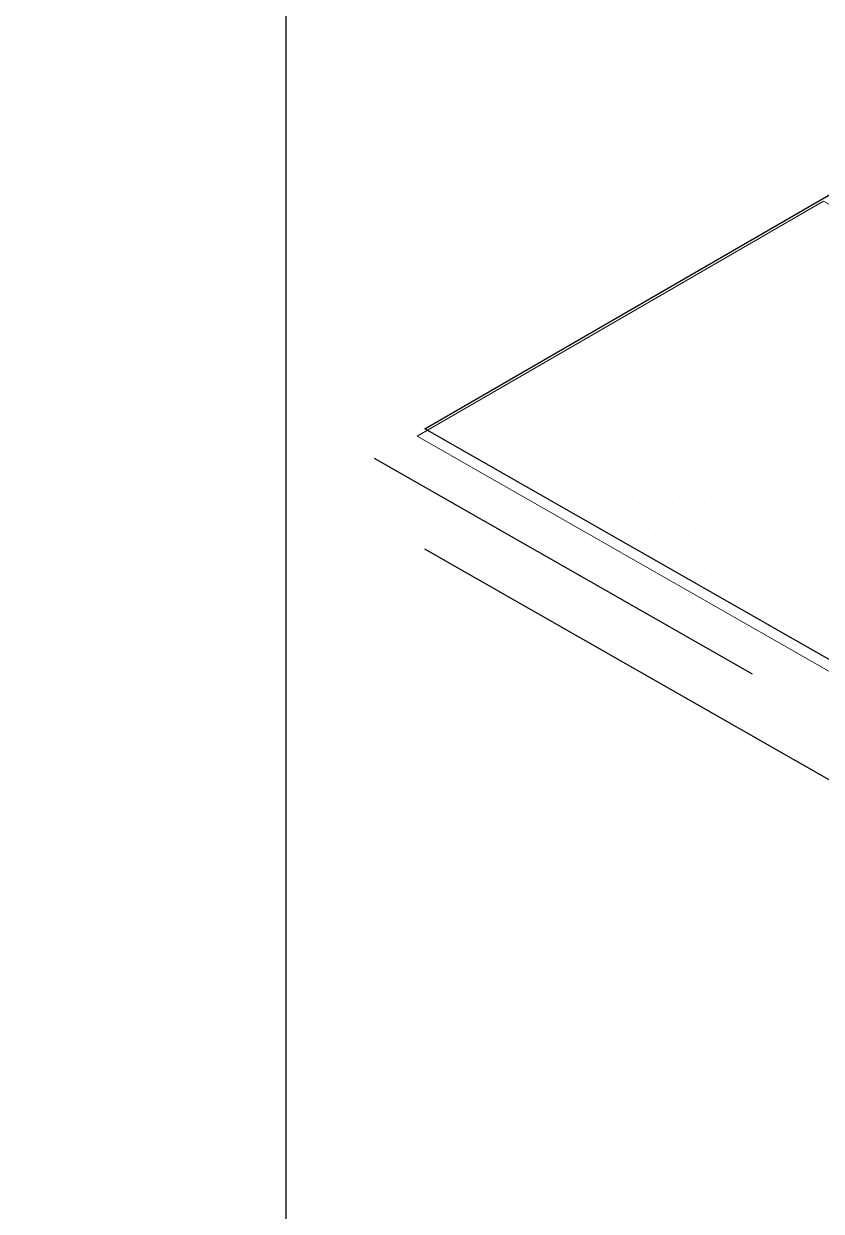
# Model space of a CAD drawing. Extents: x -1140 to 5605, y -816 to 2382.
# Drawn here: x -605.65 to -572.67, y 335.73 to 384.86 of the extents above; entities that cross this region are included whole.
import ezdxf

# ---------------------------------------------------------------- set-up
doc = ezdxf.new("R2010")
doc.units = 0
doc.header["$MEASUREMENT"] = 0
doc.linetypes.add('AI-Linetype-54', pattern=[27.008151, 18.005434, -9.002717])
for name, color, linetype, lineweight in [('.ATI-HATCH', 7, 'Continuous', 0), ('G-ANNO-TTLB', 7, 'Continuous', 0), ('TYVEK', 7, 'Continuous', 0)]:
    doc.layers.add(name, color=color, linetype=linetype, lineweight=lineweight)

# ---------------------------------------------------------------- blocks, each defined once
blk = doc.blocks.new('Block_22')
at = {"layer": '.ATI-HATCH'}
blk.add_open_spline([(-572.578, 377.512), (-572.578, 377.512), (-580.979, 372.652), (-580.979, 372.652), (-580.979, 372.652), (-589.38, 367.791), (-589.38, 367.791), (-589.38, 367.791), (-454.944, 291.025), (-454.944, 291.025), (-454.944, 291.025), (-438.142, 300.746), (-438.142, 300.746), (-438.142, 300.746), (-572.578, 377.512), (-572.578, 377.512)], degree=3, knots=[0, 0, 0, 0, 1, 1, 1, 2, 2, 2, 3, 3, 3, 4, 4, 4, 5, 5, 5, 5], dxfattribs=at)
at = {"layer": '.ATI-HATCH', "color": 8, "lineweight": 0, "true_color": 0x808080}
for points in [[(-572.755, 377.17), (-572.755, 377.17), (-572.755, 377.17), (-572.755, 377.17)], [(-574.78, 375.819), (-574.78, 375.819), (-574.78, 375.819), (-574.78, 375.819)], [(-573.43, 375.819), (-573.43, 375.819), (-573.43, 375.819), (-573.43, 375.819)], [(-576.806, 374.469), (-576.806, 374.469), (-576.806, 374.469), (-576.806, 374.469)], [(-575.456, 374.469), (-575.456, 374.469), (-575.456, 374.469), (-575.456, 374.469)], [(-574.105, 374.469), (-574.105, 374.469), (-574.105, 374.469), (-574.105, 374.469)], [(-572.755, 374.469), (-572.755, 374.469), (-572.755, 374.469), (-572.755, 374.469)], [(-578.832, 373.119), (-578.832, 373.119), (-578.832, 373.119), (-578.832, 373.119)], [(-577.481, 373.119), (-577.481, 373.119), (-577.481, 373.119), (-577.481, 373.119)], [(-576.131, 373.119), (-576.131, 373.119), (-576.131, 373.119), (-576.131, 373.119)], [(-574.78, 373.119), (-574.78, 373.119), (-574.78, 373.119), (-574.78, 373.119)], [(-573.43, 373.119), (-573.43, 373.119), (-573.43, 373.119), (-573.43, 373.119)], [(-582.208, 371.768), (-582.208, 371.768), (-582.208, 371.768), (-582.208, 371.768)], [(-580.857, 371.768), (-580.857, 371.768), (-580.857, 371.768), (-580.857, 371.768)], [(-579.507, 371.768), (-579.507, 371.768), (-579.507, 371.768), (-579.507, 371.768)], [(-578.156, 371.768), (-578.156, 371.768), (-578.156, 371.768), (-578.156, 371.768)], [(-576.806, 371.768), (-576.806, 371.768), (-576.806, 371.768), (-576.806, 371.768)], [(-575.456, 371.768), (-575.456, 371.768), (-575.456, 371.768), (-575.456, 371.768)], [(-574.105, 371.768), (-574.105, 371.768), (-574.105, 371.768), (-574.105, 371.768)], [(-572.755, 371.768), (-572.755, 371.768), (-572.755, 371.768), (-572.755, 371.768)], [(-584.233, 370.418), (-584.233, 370.418), (-584.233, 370.418), (-584.233, 370.418)], [(-582.883, 370.418), (-582.883, 370.418), (-582.883, 370.418), (-582.883, 370.418)], [(-581.532, 370.418), (-581.532, 370.418), (-581.532, 370.418), (-581.532, 370.418)], [(-580.182, 370.418), (-580.182, 370.418), (-580.182, 370.418), (-580.182, 370.418)], [(-578.832, 370.418), (-578.832, 370.418), (-578.832, 370.418), (-578.832, 370.418)], [(-577.481, 370.418), (-577.481, 370.418), (-577.481, 370.418), (-577.481, 370.418)], [(-576.131, 370.418), (-576.131, 370.418), (-576.131, 370.418), (-576.131, 370.418)], [(-574.78, 370.418), (-574.78, 370.418), (-574.78, 370.418), (-574.78, 370.418)], [(-573.43, 370.418), (-573.43, 370.418), (-573.43, 370.418), (-573.43, 370.418)], [(-586.259, 369.067), (-586.259, 369.067), (-586.259, 369.067), (-586.259, 369.067)], [(-584.908, 369.067), (-584.908, 369.067), (-584.908, 369.067), (-584.908, 369.067)], [(-583.558, 369.067), (-583.558, 369.067), (-583.558, 369.067), (-583.558, 369.067)], [(-582.208, 369.067), (-582.208, 369.067), (-582.208, 369.067), (-582.208, 369.067)], [(-580.857, 369.067), (-580.857, 369.067), (-580.857, 369.067), (-580.857, 369.067)], [(-579.507, 369.067), (-579.507, 369.067), (-579.507, 369.067), (-579.507, 369.067)], [(-578.156, 369.067), (-578.156, 369.067), (-578.156, 369.067), (-578.156, 369.067)], [(-576.806, 369.067), (-576.806, 369.067), (-576.806, 369.067), (-576.806, 369.067)], [(-575.456, 369.067), (-575.456, 369.067), (-575.456, 369.067), (-575.456, 369.067)], [(-574.105, 369.067), (-574.105, 369.067), (-574.105, 369.067), (-574.105, 369.067)], [(-572.755, 369.067), (-572.755, 369.067), (-572.755, 369.067), (-572.755, 369.067)], [(-588.284, 367.717), (-588.284, 367.717), (-588.284, 367.717), (-588.284, 367.717)], [(-586.934, 367.717), (-586.934, 367.717), (-586.934, 367.717), (-586.934, 367.717)], [(-585.584, 367.717), (-585.584, 367.717), (-585.584, 367.717), (-585.584, 367.717)], [(-584.233, 367.717), (-584.233, 367.717), (-584.233, 367.717), (-584.233, 367.717)], [(-582.883, 367.717), (-582.883, 367.717), (-582.883, 367.717), (-582.883, 367.717)], [(-581.532, 367.717), (-581.532, 367.717), (-581.532, 367.717), (-581.532, 367.717)], [(-580.182, 367.717), (-580.182, 367.717), (-580.182, 367.717), (-580.182, 367.717)], [(-578.832, 367.717), (-578.832, 367.717), (-578.832, 367.717), (-578.832, 367.717)], [(-577.481, 367.717), (-577.481, 367.717), (-577.481, 367.717), (-577.481, 367.717)], [(-576.131, 367.717), (-576.131, 367.717), (-576.131, 367.717), (-576.131, 367.717)], [(-574.78, 367.717), (-574.78, 367.717), (-574.78, 367.717), (-574.78, 367.717)], [(-573.43, 367.717), (-573.43, 367.717), (-573.43, 367.717), (-573.43, 367.717)], [(-586.259, 366.366), (-586.259, 366.366), (-586.259, 366.366), (-586.259, 366.366)], [(-584.908, 366.366), (-584.908, 366.366), (-584.908, 366.366), (-584.908, 366.366)], [(-583.558, 366.366), (-583.558, 366.366), (-583.558, 366.366), (-583.558, 366.366)], [(-582.208, 366.366), (-582.208, 366.366), (-582.208, 366.366), (-582.208, 366.366)], [(-580.857, 366.366), (-580.857, 366.366), (-580.857, 366.366), (-580.857, 366.366)], [(-579.507, 366.366), (-579.507, 366.366), (-579.507, 366.366), (-579.507, 366.366)], [(-578.156, 366.366), (-578.156, 366.366), (-578.156, 366.366), (-578.156, 366.366)], [(-576.806, 366.366), (-576.806, 366.366), (-576.806, 366.366), (-576.806, 366.366)], [(-575.456, 366.366), (-575.456, 366.366), (-575.456, 366.366), (-575.456, 366.366)], [(-574.105, 366.366), (-574.105, 366.366), (-574.105, 366.366), (-574.105, 366.366)], [(-572.755, 366.366), (-572.755, 366.366), (-572.755, 366.366), (-572.755, 366.366)], [(-584.233, 365.016), (-584.233, 365.016), (-584.233, 365.016), (-584.233, 365.016)], [(-582.883, 365.016), (-582.883, 365.016), (-582.883, 365.016), (-582.883, 365.016)], [(-581.532, 365.016), (-581.532, 365.016), (-581.532, 365.016), (-581.532, 365.016)], [(-580.182, 365.016), (-580.182, 365.016), (-580.182, 365.016), (-580.182, 365.016)], [(-578.832, 365.016), (-578.832, 365.016), (-578.832, 365.016), (-578.832, 365.016)], [(-577.481, 365.016), (-577.481, 365.016), (-577.481, 365.016), (-577.481, 365.016)], [(-576.131, 365.016), (-576.131, 365.016), (-576.131, 365.016), (-576.131, 365.016)], [(-574.78, 365.016), (-574.78, 365.016), (-574.78, 365.016), (-574.78, 365.016)], [(-573.43, 365.016), (-573.43, 365.016), (-573.43, 365.016), (-573.43, 365.016)], [(-580.857, 363.666), (-580.857, 363.666), (-580.857, 363.666), (-580.857, 363.666)], [(-579.507, 363.666), (-579.507, 363.666), (-579.507, 363.666), (-579.507, 363.666)], [(-578.156, 363.666), (-578.156, 363.666), (-578.156, 363.666), (-578.156, 363.666)], [(-576.806, 363.666), (-576.806, 363.666), (-576.806, 363.666), (-576.806, 363.666)], [(-575.456, 363.666), (-575.456, 363.666), (-575.456, 363.666), (-575.456, 363.666)], [(-574.105, 363.666), (-574.105, 363.666), (-574.105, 363.666), (-574.105, 363.666)], [(-572.755, 363.666), (-572.755, 363.666), (-572.755, 363.666), (-572.755, 363.666)], [(-578.832, 362.315), (-578.832, 362.315), (-578.832, 362.315), (-578.832, 362.315)], [(-577.481, 362.315), (-577.481, 362.315), (-577.481, 362.315), (-577.481, 362.315)], [(-576.131, 362.315), (-576.131, 362.315), (-576.131, 362.315), (-576.131, 362.315)], [(-574.78, 362.315), (-574.78, 362.315), (-574.78, 362.315), (-574.78, 362.315)], [(-573.43, 362.315), (-573.43, 362.315), (-573.43, 362.315), (-573.43, 362.315)], [(-576.806, 360.965), (-576.806, 360.965), (-576.806, 360.965), (-576.806, 360.965)], [(-575.456, 360.965), (-575.456, 360.965), (-575.456, 360.965), (-575.456, 360.965)], [(-574.105, 360.965), (-574.105, 360.965), (-574.105, 360.965), (-574.105, 360.965)], [(-572.755, 360.965), (-572.755, 360.965), (-572.755, 360.965), (-572.755, 360.965)], [(-574.78, 359.614), (-574.78, 359.614), (-574.78, 359.614), (-574.78, 359.614)], [(-573.43, 359.614), (-573.43, 359.614), (-573.43, 359.614), (-573.43, 359.614)]]:
    blk.add_open_spline(points, degree=3, dxfattribs=at)

msp = doc.modelspace()

# ---------------------------------------------------------------- hatches: boundary and pattern name
at = {"layer": 'G-ANNO-TTLB', "true_color": 0xff00ff, "transparency": 33554687}
h = msp.add_hatch(color=6, dxfattribs=at)
edge = h.paths.add_edge_path()
edge.add_spline(control_points=[(1815.435, -731.698), (1815.435, -731.698), (-1114.083, -731.698), (-1114.083, -731.698), (-1114.083, -731.698), (-1114.083, 1725.302), (-1114.083, 1725.302), (-1114.083, 1725.302), (1815.435, 1725.302), (1815.435, 1725.302), (1815.435, 1725.302), (1815.435, -731.698), (1815.435, -731.698)], knot_values=[0, 0, 0, 0, 1, 1, 1, 2, 2, 2, 3, 3, 3, 4, 4, 4, 4], degree=3, periodic=0)
edge = h.paths.add_edge_path()
edge.add_spline(control_points=[(-1105.083, 1716.302), (-1105.083, 1716.302), (-1105.083, -722.698), (-1105.083, -722.698), (-1105.083, -722.698), (1806.435, -722.698), (1806.435, -722.698), (1806.435, -722.698), (1806.435, 1716.302), (1806.435, 1716.302), (1806.435, 1716.302), (-1105.083, 1716.302), (-1105.083, 1716.302)], knot_values=[0, 0, 0, 0, 1, 1, 1, 2, 2, 2, 3, 3, 3, 4, 4, 4, 4], degree=3, periodic=0)
edge.add_line((-1105.083, 1716.302), (-1105.083, 1716.302))

# ---------------------------------------------------------------- linework, layer by layer
at = {"layer": 'G-ANNO-TTLB'}
for points in [[(1815.435, -731.698), (1815.435, -731.698), (-1114.083, -731.698), (-1114.083, -731.698), (-1114.083, -731.698), (-1114.083, 1725.302), (-1114.083, 1725.302), (-1114.083, 1725.302), (1815.435, 1725.302), (1815.435, 1725.302), (1815.435, 1725.302), (1815.435, -731.698), (1815.435, -731.698)], [(-1105.083, 1716.302), (-1105.083, 1716.302), (-1105.083, -722.698), (-1105.083, -722.698), (-1105.083, -722.698), (1806.435, -722.698), (1806.435, -722.698), (1806.435, -722.698), (1806.435, 1716.302), (1806.435, 1716.302), (1806.435, 1716.302), (-1105.083, 1716.302), (-1105.083, 1716.302)]]:
    msp.add_open_spline(points, degree=3, knots=[0, 0, 0, 0, 1, 1, 1, 2, 2, 2, 3, 3, 3, 4, 4, 4, 4], dxfattribs=at)
at = {"layer": 'TYVEK', "color": 4, "lineweight": 25, "true_color": 0x00ffff}
for p, q in [((-580.657, 372.962), (-563.855, 382.682)), ((-589.058, 368.101), (-580.657, 372.962)), ((-454.622, 291.335), (-589.058, 368.101)), ((-454.622, 286.352), (-589.058, 363.118))]:
    msp.add_line(p, q, dxfattribs=at)
at = {"layer": 'TYVEK', "color": 4, "linetype": 'AI-Linetype-54', "lineweight": 25, "true_color": 0x00ffff}
msp.add_line((-591.158, 366.886), (-456.722, 290.12), dxfattribs=at)
at = {"layer": 'TYVEK', "color": 18, "lineweight": 25, "true_color": 0x000000}
msp.add_lwpolyline([(-594.793, 435.402), (-409.946, 435.402), (-409.946, 283.085), (-594.793, 283.085)], close=True, dxfattribs=at)

# ---------------------------------------------------------------- block references
at = {"layer": '.ATI-HATCH'}
msp.add_blockref('Block_22', (0, 0), dxfattribs=at)

doc.saveas('drawing.dxf')
